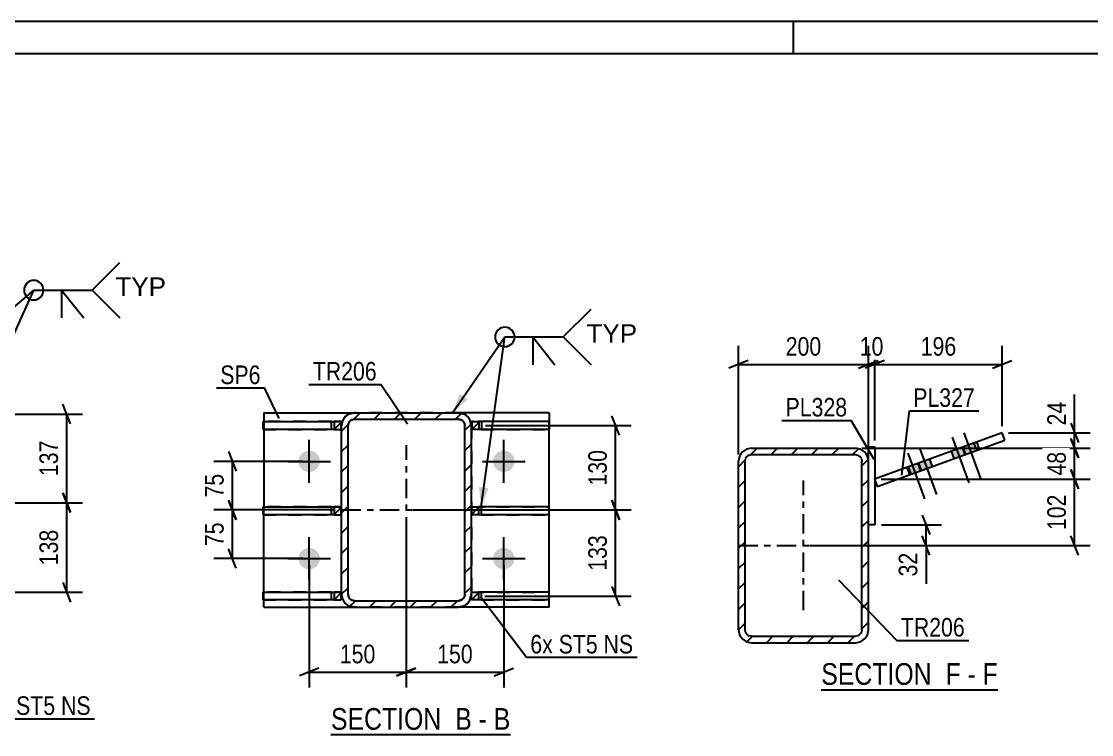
# Model space of a CAD drawing. Header units: millimetres. Extents: x 0 to 841, y 0 to 594.
# Drawn here: x 512 to 677, y 484 to 594 of the extents above; entities that cross this region are included whole.
import ezdxf

# ---------------------------------------------------------------- set-up
doc = ezdxf.new("R2010")
doc.units = ezdxf.units.MM
doc.linetypes.add('DXK_LINE_DOT2', pattern=[3.9198, 1.9599, -1.9599])
doc.linetypes.add('DXK_LINE_DOT3', pattern=[5.9187, 2.979, -0.9799, 0.9799, -0.9799])
doc.styles.add('Arial', font='ARIAL.TTF', dxfattribs={"height": 0.2})
doc.styles.add('Arial Narrow', font='ARIALN.TTF', dxfattribs={"height": 0.2})

# ---------------------------------------------------------------- blocks, each defined once
blk = doc.blocks.new('Unknown-570388617-1134')
at = {"color": 5, "linetype": 'Continuous'}
for p, q in [((841, 594), (0, 594)), ((631, 589), (631, 594)), ((836, 589), (5, 589))]:
    blk.add_line(p, q, dxfattribs=at)
blk = doc.blocks.new('Unknown-570388617-17 - 9033')
at = {"color": 6, "linetype": 'Continuous'}
blk.add_line((559.73, 483.99), (587.38, 483.99), dxfattribs=at)
at = {"color": 0, "linetype": 'Continuous'}
for points in [[(577.84, 484.74), (577.84, 488.24), (559.73, 488.24), (559.73, 484.74)], [(581.44, 484.74), (581.44, 488.24), (578.89, 488.24), (578.89, 484.74)], [(583.77, 484.74), (583.77, 488.24), (582.49, 488.24), (582.49, 484.74)], [(587.38, 484.74), (587.38, 488.24), (584.82, 488.24), (584.82, 484.74)]]:
    blk.add_wipeout(points, dxfattribs=at)
at = {"color": 7, "linetype": 'Continuous', "style": 'Arial Narrow'}
for s, p in [('SECTION ', (559.73, 484.74)), ('B', (578.89, 484.74)), ('B', (584.82, 484.74)), ('-', (582.49, 484.74))]:
    blk.add_text(s, height=3.34, dxfattribs=at).set_placement(p)
blk = doc.blocks.new('Unknown-570388617-22 - 9363')
at = {"color": 6, "linetype": 'Continuous'}
blk.add_line((635.3, 490.92), (662.51, 490.92), dxfattribs=at)
at = {"color": 0, "linetype": 'Continuous'}
for points in [[(653.41, 491.67), (653.41, 495.17), (635.3, 495.17), (635.3, 491.67)], [(656.8, 491.67), (656.8, 495.17), (654.46, 495.17), (654.46, 491.67)], [(659.12, 491.67), (659.12, 495.17), (657.85, 495.17), (657.85, 491.67)], [(662.51, 491.67), (662.51, 495.17), (660.17, 495.17), (660.17, 491.67)]]:
    blk.add_wipeout(points, dxfattribs=at)
at = {"color": 7, "linetype": 'Continuous', "style": 'Arial Narrow'}
for s, p in [('SECTION ', (635.3, 491.67)), ('F', (654.46, 491.67)), ('F', (660.17, 491.67)), ('-', (657.85, 491.67))]:
    blk.add_text(s, height=3.34, dxfattribs=at).set_placement(p)
blk = doc.blocks.new('Part-570388617-9077 - 9033')
at = {"linetype": 'Continuous'}
h = blk.add_hatch(dxfattribs=at)
h.set_pattern_fill('', scale=0.7, style=0, pattern_type=0)
h.set_pattern_definition([(45, (581.3659, 517.912), (-1.5715, 1.5715), [])])
h.paths.add_polyline_path([(581.37, 519.11), (581.37, 517.91), (582.46, 517.91), (582.46, 519.11)])
at = {"color": 2, "linetype": 'Continuous'}
for p, q in [((581.37, 519.11), (581.37, 519.11)), ((581.37, 517.91), (581.37, 519.11)), ((581.37, 519.11), (582.46, 519.11)), ((593.37, 519.11), (582.46, 519.11)), ((582.46, 519.11), (582.46, 517.91)), ((593.37, 517.91), (593.37, 519.11)), ((581.37, 517.91), (581.37, 517.91)), ((582.46, 517.91), (581.37, 517.91)), ((593.37, 517.91), (582.46, 517.91))]:
    blk.add_line(p, q, dxfattribs=at)
at = {"color": 7, "linetype": 'DXK_LINE_DOT2'}
for p, q in [((581.37, 517.91), (581.37, 519.11)), ((581.37, 519.11), (593.37, 519.11)), ((582.87, 519.11), (582.87, 517.91)), ((582.87, 517.91), (581.37, 517.91)), ((582.87, 517.91), (593.37, 517.91))]:
    blk.add_line(p, q, dxfattribs=at)
blk = doc.blocks.new('Part-570388617-9045 - 9033')
at = {"color": 2, "linetype": 'Continuous'}
for p, q in [((549.37, 533.64), (549.37, 532.26)), ((549.37, 533.64), (563.37, 533.64)), ((593.37, 533.64), (579.37, 533.64)), ((593.37, 533.64), (593.37, 532.26)), ((549.37, 531.06), (549.37, 519.11)), ((593.37, 503.64), (593.37, 531.06)), ((549.37, 505.96), (549.37, 517.91)), ((549.37, 503.64), (549.37, 504.76)), ((549.37, 503.64), (563.37, 503.64)), ((593.37, 503.64), (579.37, 503.64))]:
    blk.add_line(p, q, dxfattribs=at)
at = {"color": 7, "linetype": 'DXK_LINE_DOT2'}
for p, q in [((579.37, 533.64), (563.37, 533.64)), ((549.37, 532.26), (549.37, 531.06)), ((593.37, 531.06), (593.37, 532.26)), ((549.37, 517.91), (549.37, 519.11)), ((549.37, 504.76), (549.37, 505.96)), ((579.37, 503.64), (563.37, 503.64))]:
    blk.add_line(p, q, dxfattribs=at)
blk = doc.blocks.new('Part-570388617-9074 - 9033')
at = {"linetype": 'Continuous'}
h = blk.add_hatch(dxfattribs=at)
h.set_pattern_fill('', scale=0.7, style=0, pattern_type=0)
h.set_pattern_definition([(45, (560.1968, 517.912), (-1.5715, 1.5715), [])])
h.paths.add_polyline_path([(560.2, 519.11), (560.2, 517.91), (561.29, 517.91), (561.29, 519.11)])
at = {"color": 2, "linetype": 'Continuous'}
for p, q in [((549.29, 519.11), (560.2, 519.11)), ((549.29, 517.91), (549.29, 519.11)), ((561.29, 519.11), (560.2, 519.11)), ((560.2, 519.11), (560.2, 517.91)), ((561.29, 519.11), (561.29, 519.11)), ((561.29, 517.91), (561.29, 519.11)), ((560.2, 517.91), (549.29, 517.91)), ((560.2, 517.91), (561.29, 517.91)), ((561.29, 517.91), (561.29, 517.91))]:
    blk.add_line(p, q, dxfattribs=at)
at = {"color": 7, "linetype": 'DXK_LINE_DOT2'}
for p, q in [((559.79, 519.11), (549.29, 519.11)), ((559.79, 517.91), (559.79, 519.11)), ((559.79, 519.11), (561.29, 519.11)), ((561.29, 517.91), (561.29, 519.11)), ((549.29, 517.91), (561.29, 517.91))]:
    blk.add_line(p, q, dxfattribs=at)
blk = doc.blocks.new('Part-570388617-9075 - 9033')
at = {"linetype": 'Continuous'}
h = blk.add_hatch(dxfattribs=at)
h.set_pattern_fill('', scale=0.7, style=0, pattern_type=0)
h.set_pattern_definition([(45, (560.1968, 531.062), (-1.5715, 1.5715), [])])
h.paths.add_polyline_path([(560.2, 532.26), (560.2, 531.06), (561.29, 531.06), (561.29, 532.26)])
at = {"color": 2, "linetype": 'Continuous'}
for p, q in [((549.29, 532.26), (560.2, 532.26)), ((549.29, 531.06), (549.29, 532.26)), ((561.29, 532.26), (560.2, 532.26)), ((560.2, 532.26), (560.2, 531.06)), ((561.29, 532.26), (561.29, 532.26)), ((561.29, 531.06), (561.29, 532.26)), ((560.2, 531.06), (549.29, 531.06)), ((560.2, 531.06), (561.29, 531.06)), ((561.29, 531.06), (561.29, 531.06))]:
    blk.add_line(p, q, dxfattribs=at)
at = {"color": 7, "linetype": 'DXK_LINE_DOT2'}
for p, q in [((559.79, 532.26), (549.29, 532.26)), ((559.79, 531.06), (559.79, 532.26)), ((559.79, 532.26), (561.29, 532.26)), ((561.29, 532.26), (561.29, 531.06)), ((549.29, 531.06), (561.29, 531.06))]:
    blk.add_line(p, q, dxfattribs=at)
blk = doc.blocks.new('Part-570388617-9076 - 9033')
at = {"linetype": 'Continuous'}
h = blk.add_hatch(dxfattribs=at)
h.set_pattern_fill('', scale=0.7, style=0, pattern_type=0)
h.set_pattern_definition([(45, (560.1967, 504.762), (-1.5715, 1.5715), [])])
h.paths.add_polyline_path([(560.2, 505.96), (560.2, 504.76), (561.29, 504.76), (561.29, 505.96)])
at = {"color": 2, "linetype": 'Continuous'}
for p, q in [((549.29, 505.96), (560.2, 505.96)), ((549.29, 504.76), (549.29, 505.96)), ((560.2, 504.76), (549.29, 504.76)), ((561.29, 505.96), (560.2, 505.96)), ((560.2, 505.96), (560.2, 504.76)), ((560.2, 504.76), (561.29, 504.76)), ((561.29, 505.96), (561.29, 505.96)), ((561.29, 504.76), (561.29, 505.96)), ((561.29, 504.76), (561.29, 504.76))]:
    blk.add_line(p, q, dxfattribs=at)
at = {"color": 7, "linetype": 'DXK_LINE_DOT2'}
for p, q in [((559.79, 505.96), (549.29, 505.96)), ((549.29, 504.76), (561.29, 504.76)), ((559.79, 504.76), (559.79, 505.96)), ((559.79, 505.96), (561.29, 505.96)), ((561.29, 504.76), (561.29, 505.96))]:
    blk.add_line(p, q, dxfattribs=at)
blk = doc.blocks.new('Part-570388617-9086 - 9033')
at = {"linetype": 'Continuous'}
h = blk.add_hatch(dxfattribs=at)
h.set_pattern_fill('', scale=0.7, style=0, pattern_type=0)
h.set_pattern_definition([(45, (561.3659, 505.6394), (-1.57154, 1.57154), [])])
h.paths.add_polyline_path([(561.37, 531.64), (561.37, 505.64), (561.52, 504.87), (561.95, 504.23), (562.6, 503.79), (563.37, 503.64), (579.37, 503.64), (580.13, 503.79), (580.78, 504.23), (581.21, 504.87), (581.37, 505.64), (581.37, 531.64), (581.21, 532.4), (580.78, 533.05), (580.13, 533.49), (579.37, 533.64), (563.37, 533.64), (562.6, 533.49), (561.95, 533.05), (561.52, 532.4)])
h.paths.add_polyline_path([(562.66, 532.35), (562.98, 532.56), (563.37, 532.64), (579.37, 532.64), (579.75, 532.56), (580.07, 532.35), (580.29, 532.02), (580.37, 531.64), (580.37, 505.64), (580.29, 505.26), (580.07, 504.93), (579.75, 504.72), (579.37, 504.64), (563.37, 504.64), (562.98, 504.72), (562.66, 504.93), (562.44, 505.26), (562.37, 505.64), (562.37, 531.64), (562.44, 532.02)])
at = {"color": 7, "linetype": 'DXK_LINE_DOT2'}
for p, q in [((562.6, 533.49), (563.37, 533.64)), ((563.37, 533.64), (579.37, 533.64)), ((579.37, 533.64), (580.13, 533.49)), ((561.37, 531.64), (561.52, 532.4)), ((561.37, 505.64), (561.37, 531.64)), ((562.44, 532.02), (562.37, 531.64)), ((562.37, 505.64), (562.37, 531.64)), ((563.37, 532.64), (562.98, 532.56)), ((563.37, 532.64), (579.37, 532.64)), ((579.75, 532.56), (579.37, 532.64)), ((580.37, 531.64), (580.29, 532.02)), ((580.37, 505.64), (580.37, 531.64)), ((581.21, 532.4), (581.37, 531.64)), ((581.37, 531.64), (581.37, 505.64)), ((561.52, 504.87), (561.37, 505.64)), ((562.37, 505.64), (562.44, 505.26)), ((580.29, 505.26), (580.37, 505.64)), ((581.37, 505.64), (581.21, 504.87)), ((563.37, 503.64), (562.6, 503.79)), ((562.98, 504.72), (563.37, 504.64)), ((563.37, 504.64), (579.37, 504.64)), ((563.37, 503.64), (579.37, 503.64)), ((579.37, 504.64), (579.75, 504.72)), ((580.13, 503.79), (579.37, 503.64))]:
    blk.add_line(p, q, dxfattribs=at)
at = {"color": 2, "linetype": 'Continuous'}
for p, q in [((563.37, 533.64), (562.6, 533.49)), ((563.37, 533.64), (579.37, 533.64)), ((580.13, 533.49), (579.37, 533.64)), ((561.52, 532.4), (561.37, 531.64)), ((561.37, 505.64), (561.37, 531.64)), ((562.37, 531.64), (562.44, 532.02)), ((562.37, 505.64), (562.37, 531.64)), ((562.98, 532.56), (563.37, 532.64)), ((563.37, 532.64), (579.37, 532.64)), ((579.37, 532.64), (579.75, 532.56)), ((580.29, 532.02), (580.37, 531.64)), ((580.37, 505.64), (580.37, 531.64)), ((581.37, 531.64), (581.21, 532.4)), ((581.37, 505.64), (581.37, 531.64)), ((561.37, 505.64), (561.52, 504.87)), ((562.44, 505.26), (562.37, 505.64)), ((580.37, 505.64), (580.29, 505.26)), ((581.21, 504.87), (581.37, 505.64)), ((562.6, 503.79), (563.37, 503.64)), ((563.37, 504.64), (562.98, 504.72)), ((563.37, 504.64), (579.37, 504.64)), ((563.37, 503.64), (579.37, 503.64)), ((579.75, 504.72), (579.37, 504.64)), ((579.37, 503.64), (580.13, 503.79))]:
    blk.add_line(p, q, dxfattribs=at)
at = {"color": 7, "linetype": 'DXK_LINE_DOT3'}
for p, q in [((571.37, 508.64), (571.37, 528.64)), ((561.37, 518.64), (581.37, 518.64))]:
    blk.add_line(p, q, dxfattribs=at)
at = {"color": 7, "linetype": 'DXK_LINE_DOT2'}
for centre, radius, start, end in [((563.37, 531.64), 2, 112.5, 157.5), ((579.37, 531.64), 2, 22.5, 67.5), ((563.37, 531.64), 1, 112.5, 157.5), ((579.37, 531.64), 1, 22.5, 67.5), ((563.37, 505.64), 2, 202.5, 247.5), ((563.37, 505.64), 1, 202.5, 247.5), ((579.37, 505.64), 1, 292.5, 337.5), ((579.37, 505.64), 2, 292.5, 337.5)]:
    blk.add_arc(centre, radius, start, end, dxfattribs=at)
at = {"color": 2, "linetype": 'Continuous'}
for centre, radius, start, end in [((563.37, 531.64), 2, 112.5, 157.5), ((579.37, 531.64), 2, 22.5, 67.5), ((563.37, 531.64), 1, 112.5, 157.5), ((579.37, 531.64), 1, 22.5, 67.5), ((563.37, 505.64), 2, 202.5, 247.5), ((563.37, 505.64), 1, 202.5, 247.5), ((579.37, 505.64), 1, 292.5, 337.5), ((579.37, 505.64), 2, 292.5, 337.5)]:
    blk.add_arc(centre, radius, start, end, dxfattribs=at)
blk = doc.blocks.new('Part-570388617-9078 - 9033')
at = {"linetype": 'Continuous'}
h = blk.add_hatch(dxfattribs=at)
h.set_pattern_fill('', scale=0.7, style=0, pattern_type=0)
h.set_pattern_definition([(45, (581.4429, 531.062), (-1.5715, 1.5715), [])])
h.paths.add_polyline_path([(581.44, 532.26), (581.44, 531.06), (582.53, 531.06), (582.53, 532.26)])
at = {"color": 2, "linetype": 'Continuous'}
for p, q in [((581.44, 532.26), (581.44, 532.26)), ((581.44, 531.06), (581.44, 532.26)), ((581.44, 532.26), (582.53, 532.26)), ((593.44, 532.26), (582.53, 532.26)), ((582.53, 532.26), (582.53, 531.06)), ((593.44, 531.06), (593.44, 532.26)), ((581.44, 531.06), (581.44, 531.06)), ((582.53, 531.06), (581.44, 531.06)), ((593.44, 531.06), (582.53, 531.06))]:
    blk.add_line(p, q, dxfattribs=at)
at = {"color": 7, "linetype": 'DXK_LINE_DOT2'}
for p, q in [((593.44, 532.26), (581.44, 532.26)), ((581.44, 532.26), (581.44, 531.06)), ((582.94, 532.26), (582.94, 531.06)), ((582.94, 531.06), (581.44, 531.06)), ((582.94, 531.06), (593.44, 531.06))]:
    blk.add_line(p, q, dxfattribs=at)
blk = doc.blocks.new('Part-570388617-9079 - 9033')
at = {"linetype": 'Continuous'}
h = blk.add_hatch(dxfattribs=at)
h.set_pattern_fill('', scale=0.7, style=0, pattern_type=0)
h.set_pattern_definition([(45, (581.3659, 504.762), (-1.5715, 1.5715), [])])
h.paths.add_polyline_path([(581.37, 505.96), (581.37, 504.76), (582.46, 504.76), (582.46, 505.96)])
at = {"color": 2, "linetype": 'Continuous'}
for p, q in [((581.37, 505.96), (581.37, 505.96)), ((581.37, 504.76), (581.37, 505.96)), ((581.37, 505.96), (582.46, 505.96)), ((581.37, 504.76), (581.37, 504.76)), ((582.46, 504.76), (581.37, 504.76)), ((593.37, 505.96), (582.46, 505.96)), ((582.46, 505.96), (582.46, 504.76)), ((593.37, 504.76), (582.46, 504.76)), ((593.37, 504.76), (593.37, 505.96))]:
    blk.add_line(p, q, dxfattribs=at)
at = {"color": 7, "linetype": 'DXK_LINE_DOT2'}
for p, q in [((581.37, 504.76), (581.37, 505.96)), ((581.37, 505.96), (593.37, 505.96)), ((582.87, 504.76), (581.37, 504.76)), ((582.87, 505.96), (582.87, 504.76)), ((582.87, 504.76), (593.37, 504.76))]:
    blk.add_line(p, q, dxfattribs=at)
blk = doc.blocks.new('Bolt-570388617-9093 - 9033')
at = {"linetype": 'Continuous'}
for points in [[(554.72, 526.14, -1), (558.02, 526.14, -1)], [(584.72, 526.14, -1), (588.02, 526.14, -1)], [(554.72, 511.14, -1), (558.02, 511.14, -1)], [(584.72, 511.14, -1), (588.02, 511.14, -1)]]:
    blk.add_hatch(color=1, dxfattribs=at).paths.add_polyline_path(points)
at = {"color": 1, "linetype": 'Continuous'}
for p, q in [((556.37, 522.84), (556.37, 529.44)), ((586.37, 522.84), (586.37, 529.44)), ((553.07, 526.14), (559.67, 526.14)), ((583.07, 526.14), (589.67, 526.14)), ((556.37, 507.84), (556.37, 514.44)), ((586.37, 507.84), (586.37, 514.44)), ((553.07, 511.14), (559.67, 511.14)), ((583.07, 511.14), (589.67, 511.14))]:
    blk.add_line(p, q, dxfattribs=at)
blk = doc.blocks.new('Bolt-570388617-9426 - 9363')
at = {"linetype": 'Continuous'}
for points in [[(655.71, 526.56), (657.41, 527.17), (657, 528.3), (655.3, 527.69)], [(657.52, 527.22), (659.21, 527.83), (658.8, 528.96), (657.11, 528.34)], [(650.72, 524.74), (652.41, 525.36), (652, 526.49), (650.31, 525.87)], [(648.92, 524.09), (650.61, 524.7), (650.2, 525.83), (648.51, 525.21)]]:
    blk.add_hatch(color=1, dxfattribs=at).paths.add_polyline_path(points)
at = {"color": 1, "linetype": 'Continuous'}
for p, q in [((655.47, 529.87), (658.03, 522.83)), ((657.27, 530.53), (659.84, 523.48)), ((650.47, 528.06), (653.04, 521.01)), ((657, 528.3), (657.41, 527.17)), ((657.11, 528.34), (657.52, 527.22)), ((658.8, 528.96), (659.21, 527.83)), ((648.67, 527.4), (651.23, 520.35)), ((652, 526.49), (652.41, 525.36)), ((655.3, 527.69), (655.71, 526.56)), ((648.51, 525.21), (648.92, 524.09)), ((650.2, 525.83), (650.61, 524.7)), ((650.31, 525.87), (650.72, 524.74))]:
    blk.add_line(p, q, dxfattribs=at)
blk = doc.blocks.new('Part-570388617-9418 - 9363')
at = {"color": 2, "linetype": 'Continuous'}
for p, q in [((663.18, 530.55), (643.51, 523.39)), ((663.59, 529.43), (663.18, 530.55)), ((643.92, 522.27), (663.59, 529.43)), ((659.68, 528), (659.27, 529.13)), ((643.51, 523.39), (643.92, 522.27))]:
    blk.add_line(p, q, dxfattribs=at)
at = {"color": 7, "linetype": 'DXK_LINE_DOT2'}
blk.add_line((649.15, 524.17), (648.74, 525.3), dxfattribs=at)
blk = doc.blocks.new('Part-570388617-9410 - 9363')
at = {"color": 2, "linetype": 'Continuous'}
for p, q in [((642.56, 526.17), (642.56, 528.36)), ((642.56, 528.36), (643.56, 528.36)), ((643.56, 528.36), (643.56, 516.36)), ((643.56, 516.36), (642.56, 516.36))]:
    blk.add_line(p, q, dxfattribs=at)
at = {"color": 7, "linetype": 'DXK_LINE_DOT2'}
blk.add_line((642.56, 516.36), (642.56, 526.17), dxfattribs=at)
blk = doc.blocks.new('Part-570388617-9416 - 9363')
at = {"linetype": 'Continuous'}
h = blk.add_hatch(dxfattribs=at)
h.set_pattern_fill('', scale=0.7, style=0, pattern_type=0)
h.set_pattern_definition([(45, (622.5597, 500.1666), (-1.57154, 1.57154), [])])
h.paths.add_polyline_path([(622.56, 526.17), (622.56, 500.17), (622.71, 499.4), (623.15, 498.75), (623.79, 498.32), (624.56, 498.17), (640.56, 498.17), (641.33, 498.32), (641.97, 498.75), (642.41, 499.4), (642.56, 500.17), (642.56, 526.17), (642.41, 526.93), (641.97, 527.58), (641.33, 528.01), (640.56, 528.17), (624.56, 528.17), (623.79, 528.01), (623.15, 527.58), (622.71, 526.93)])
h.paths.add_polyline_path([(623.85, 526.87), (624.18, 527.09), (624.56, 527.17), (640.56, 527.17), (640.94, 527.09), (641.27, 526.87), (641.48, 526.55), (641.56, 526.17), (641.56, 500.17), (641.48, 499.78), (641.27, 499.46), (640.94, 499.24), (640.56, 499.17), (624.56, 499.17), (624.18, 499.24), (623.85, 499.46), (623.64, 499.78), (623.56, 500.17), (623.56, 526.17), (623.64, 526.55)])
at = {"color": 2, "linetype": 'Continuous'}
for p, q in [((624.56, 528.17), (623.79, 528.01)), ((624.56, 528.17), (640.56, 528.17)), ((641.33, 528.01), (640.56, 528.17)), ((622.71, 526.93), (622.56, 526.17)), ((623.56, 526.17), (623.64, 526.55)), ((624.18, 527.09), (624.56, 527.17)), ((624.56, 527.17), (640.56, 527.17)), ((640.56, 527.17), (640.94, 527.09)), ((641.48, 526.55), (641.56, 526.17)), ((642.56, 526.17), (642.41, 526.93)), ((622.56, 500.17), (622.56, 526.17)), ((623.56, 500.17), (623.56, 526.17)), ((641.56, 500.17), (641.56, 526.17)), ((642.56, 500.17), (642.56, 526.17)), ((622.56, 500.17), (622.71, 499.4)), ((623.64, 499.78), (623.56, 500.17)), ((641.56, 500.17), (641.48, 499.78)), ((642.41, 499.4), (642.56, 500.17)), ((623.79, 498.32), (624.56, 498.17)), ((624.56, 499.17), (624.18, 499.24)), ((624.56, 499.17), (640.56, 499.17)), ((624.56, 498.17), (640.56, 498.17)), ((640.94, 499.24), (640.56, 499.17)), ((640.56, 498.17), (641.33, 498.32))]:
    blk.add_line(p, q, dxfattribs=at)
at = {"color": 7, "linetype": 'DXK_LINE_DOT3'}
for p, q in [((632.56, 503.17), (632.56, 523.17)), ((622.56, 513.17), (642.56, 513.17))]:
    blk.add_line(p, q, dxfattribs=at)
at = {"color": 2, "linetype": 'Continuous'}
for centre, radius, start, end in [((624.56, 526.17), 2, 112.5, 157.5), ((640.56, 526.17), 2, 22.5, 67.5), ((624.56, 526.17), 1, 112.5, 157.5), ((640.56, 526.17), 1, 22.5, 67.5), ((624.56, 500.17), 2, 202.5, 247.5), ((624.56, 500.17), 1, 202.5, 247.5), ((640.56, 500.17), 1, 292.5, 337.5), ((640.56, 500.17), 2, 292.5, 337.5)]:
    blk.add_arc(centre, radius, start, end, dxfattribs=at)
blk = doc.blocks.new('StraightDimension-570388617-10100 - 8648')
at = {"color": 7, "linetype": 'Continuous'}
for p, q in [((519.61, 518.26), (518.41, 521.26)), ((488.51, 519.76), (521.41, 519.76)), ((519.01, 505.94), (519.01, 519.76)), ((518.41, 507.44), (519.61, 504.44)), ((500.01, 505.94), (521.41, 505.94))]:
    blk.add_line(p, q, dxfattribs=at)
at = {"color": 0}
blk.add_wipeout([(518.26, 516.2), (514.06, 516.2), (514.06, 509.51), (518.26, 509.51)], dxfattribs=at)
at = {"color": 3, "style": 'Arial Narrow'}
blk.add_text('138', height=2.863, rotation=90.0002, dxfattribs=at).set_placement((517.66, 510.11))
blk = doc.blocks.new('StraightDimension-570388617-10099 - 8648')
at = {"color": 7, "linetype": 'Continuous'}
for p, q in [((519.61, 531.94), (518.41, 534.94)), ((500.01, 533.44), (521.41, 533.44)), ((519.01, 519.76), (519.01, 533.44)), ((518.41, 521.26), (519.61, 518.26)), ((488.51, 519.76), (521.41, 519.76))]:
    blk.add_line(p, q, dxfattribs=at)
at = {"color": 0}
blk.add_wipeout([(518.26, 529.95), (514.06, 529.95), (514.06, 523.26), (518.26, 523.26)], dxfattribs=at)
at = {"color": 3, "style": 'Arial Narrow'}
blk.add_text('137', height=2.863, rotation=90.0002, dxfattribs=at).set_placement((517.66, 523.86))
blk = doc.blocks.new('StraightDimension-570388617-9129 - 9033')
at = {"color": 7, "linetype": 'Continuous'}
for p, q in [((543.94, 527.64), (545.14, 524.64)), ((555.37, 526.14), (541.69, 526.14)), ((544.54, 518.64), (544.54, 526.14)), ((545.14, 517.14), (543.94, 520.14)), ((560.37, 518.64), (541.69, 518.64))]:
    blk.add_line(p, q, dxfattribs=at)
at = {"color": 0}
blk.add_wipeout([(543.79, 524.82), (539.59, 524.82), (539.59, 519.96), (543.79, 519.96)], dxfattribs=at)
at = {"color": 3, "style": 'Arial Narrow'}
blk.add_text('75', height=2.863, rotation=90.0002, dxfattribs=at).set_placement((543.19, 520.56))
blk = doc.blocks.new('StraightDimension-570388617-9130 - 9033')
at = {"color": 7, "linetype": 'Continuous'}
for p, q in [((543.94, 520.14), (545.14, 517.14)), ((560.37, 518.64), (541.69, 518.64)), ((544.54, 511.14), (544.54, 518.64)), ((545.14, 509.64), (543.94, 512.64)), ((555.37, 511.14), (541.69, 511.14))]:
    blk.add_line(p, q, dxfattribs=at)
at = {"color": 0}
blk.add_wipeout([(543.79, 517.32), (539.59, 517.32), (539.59, 512.46), (543.79, 512.46)], dxfattribs=at)
at = {"color": 3, "style": 'Arial Narrow'}
blk.add_text('75', height=2.863, rotation=90.0002, dxfattribs=at).set_placement((543.19, 513.06))
blk = doc.blocks.new('StraightDimension-570388617-10374 - 9033')
at = {"color": 7, "linetype": 'Continuous'}
for p, q in [((571.33, 517.51), (571.33, 491.24)), ((586.37, 510.14), (586.37, 491.24)), ((572.83, 494.24), (569.83, 493.04)), ((571.33, 493.64), (586.37, 493.64)), ((584.87, 493.04), (587.87, 494.24))]:
    blk.add_line(p, q, dxfattribs=at)
at = {"color": 0}
blk.add_wipeout([(582.19, 494.39), (582.19, 498.59), (575.5, 498.59), (575.5, 494.39)], dxfattribs=at)
at = {"color": 3, "style": 'Arial Narrow'}
blk.add_text('150', height=2.863, dxfattribs=at).set_placement((576.1, 494.99))
blk = doc.blocks.new('StraightDimension-570388617-10375 - 9033')
at = {"color": 7, "linetype": 'Continuous'}
for p, q in [((571.33, 517.51), (571.33, 491.24)), ((556.37, 510.14), (556.37, 491.24)), ((557.87, 494.24), (554.87, 493.04)), ((556.37, 493.64), (571.33, 493.64)), ((569.83, 493.04), (572.83, 494.24))]:
    blk.add_line(p, q, dxfattribs=at)
at = {"color": 0}
blk.add_wipeout([(567.19, 494.39), (567.19, 498.59), (560.5, 498.59), (560.5, 494.39)], dxfattribs=at)
at = {"color": 3, "style": 'Arial Narrow'}
blk.add_text('150', height=2.863, dxfattribs=at).set_placement((561.1, 494.99))
blk = doc.blocks.new('StraightDimension-570388617-10449 - 9033')
at = {"color": 7, "linetype": 'Continuous'}
for p, q in [((604.2, 530.16), (603, 533.16)), ((583.53, 531.66), (606, 531.66)), ((603.6, 518.64), (603.6, 531.66)), ((603, 520.14), (604.2, 517.14)), ((572.37, 518.64), (606, 518.64))]:
    blk.add_line(p, q, dxfattribs=at)
at = {"color": 0}
blk.add_wipeout([(602.85, 528.49), (598.65, 528.49), (598.65, 521.81), (602.85, 521.81)], dxfattribs=at)
at = {"color": 3, "style": 'Arial Narrow'}
blk.add_text('130', height=2.863, rotation=90.0002, dxfattribs=at).set_placement((602.25, 522.41))
blk = doc.blocks.new('StraightDimension-570388617-10450 - 9033')
at = {"color": 7, "linetype": 'Continuous'}
for p, q in [((604.2, 517.14), (603, 520.14)), ((572.37, 518.64), (606, 518.64)), ((603.6, 505.36), (603.6, 518.64)), ((603, 506.86), (604.2, 503.86)), ((583.46, 505.36), (606, 505.36))]:
    blk.add_line(p, q, dxfattribs=at)
at = {"color": 0}
blk.add_wipeout([(602.85, 515.34), (598.65, 515.34), (598.65, 508.66), (602.85, 508.66)], dxfattribs=at)
at = {"color": 3, "style": 'Arial Narrow'}
blk.add_text('133', height=2.863, rotation=90.0002, dxfattribs=at).set_placement((602.25, 509.26))
blk = doc.blocks.new('StraightDimension-570388617-10709 - 9363')
at = {"color": 7, "linetype": 'Continuous'}
for p, q in [((673.75, 532.05), (674.95, 529.05)), ((664.18, 530.55), (676.75, 530.55)), ((674.95, 526.67), (673.75, 529.67)), ((674.35, 528.17), (674.35, 530.55)), ((641.56, 528.17), (676.75, 528.17))]:
    blk.add_line(p, q, dxfattribs=at)
at = {"color": 0}
blk.add_wipeout([(673.6, 535.94), (669.4, 535.94), (669.4, 531.08), (673.6, 531.08)], dxfattribs=at)
at = {"color": 7, "linetype": 'Continuous'}
blk.add_line((674.35, 530.55), (674.35, 536.46), dxfattribs=at)
blk.add_line((674.35, 530.55), (674.35, 536.46), dxfattribs=at)
at = {"color": 3, "style": 'Arial Narrow'}
blk.add_text('24', height=2.863, rotation=90.0002, dxfattribs=at).set_placement((673, 531.68))
blk = doc.blocks.new('StraightDimension-570388617-10661 - 9363')
at = {"color": 7, "linetype": 'Continuous'}
for p, q in [((644.56, 516.36), (653.85, 516.36)), ((650.85, 517.86), (652.05, 514.86)), ((651.45, 513.17), (651.45, 516.36)), ((652.05, 511.67), (650.85, 514.67)), ((633.56, 513.17), (653.85, 513.17))]:
    blk.add_line(p, q, dxfattribs=at)
at = {"color": 0}
blk.add_wipeout([(650.7, 512.64), (646.5, 512.64), (646.5, 507.79), (650.7, 507.79)], dxfattribs=at)
at = {"color": 7, "linetype": 'Continuous'}
blk.add_line((651.45, 513.17), (651.45, 507.26), dxfattribs=at)
blk.add_line((651.45, 513.17), (651.45, 507.26), dxfattribs=at)
at = {"color": 3, "style": 'Arial Narrow'}
blk.add_text('32', height=2.863, rotation=90.0002, dxfattribs=at).set_placement((650.1, 508.39))
blk = doc.blocks.new('StraightDimension-570388617-10674 - 9363')
at = {"color": 7, "linetype": 'Continuous'}
for p, q in [((643.56, 529.36), (643.56, 543.94)), ((663.18, 531.55), (663.18, 543.94)), ((645.06, 541.69), (642.06, 540.49)), ((643.56, 541.09), (663.18, 541.09)), ((661.68, 540.49), (664.68, 541.69))]:
    blk.add_line(p, q, dxfattribs=at)
at = {"color": 0}
blk.add_wipeout([(656.71, 541.84), (656.71, 546.04), (650.03, 546.04), (650.03, 541.84)], dxfattribs=at)
at = {"color": 3, "style": 'Arial Narrow'}
blk.add_text('196', height=2.863, dxfattribs=at).set_placement((650.63, 542.44))
blk = doc.blocks.new('StraightDimension-570388617-10675 - 9363')
at = {"color": 7, "linetype": 'Continuous'}
for p, q in [((642.56, 527.17), (642.56, 543.94)), ((643.56, 529.36), (643.56, 543.94)), ((641.06, 540.49), (644.06, 541.69)), ((645.06, 541.69), (642.06, 540.49)), ((642.56, 541.09), (643.56, 541.09))]:
    blk.add_line(p, q, dxfattribs=at)
at = {"color": 0}
blk.add_wipeout([(645.49, 541.84), (645.49, 546.04), (640.63, 546.04), (640.63, 541.84)], dxfattribs=at)
at = {"color": 3, "style": 'Arial Narrow'}
blk.add_text('10', height=2.863, dxfattribs=at).set_placement((641.23, 542.44))
blk = doc.blocks.new('StraightDimension-570388617-10676 - 9363')
at = {"color": 7, "linetype": 'Continuous'}
for p, q in [((622.56, 527.17), (622.56, 543.94)), ((642.56, 527.17), (642.56, 543.94)), ((624.06, 541.69), (621.06, 540.49)), ((622.56, 541.09), (642.56, 541.09)), ((641.06, 540.49), (644.06, 541.69))]:
    blk.add_line(p, q, dxfattribs=at)
at = {"color": 0}
blk.add_wipeout([(635.9, 541.84), (635.9, 546.04), (629.22, 546.04), (629.22, 541.84)], dxfattribs=at)
at = {"color": 3, "style": 'Arial Narrow'}
blk.add_text('200', height=2.863, dxfattribs=at).set_placement((629.82, 542.44))
blk = doc.blocks.new('StraightDimension-570388617-10710 - 9363')
at = {"color": 7, "linetype": 'Continuous'}
for p, q in [((673.75, 529.67), (674.95, 526.67)), ((641.56, 528.17), (676.75, 528.17)), ((674.35, 523.39), (674.35, 528.17)), ((674.95, 521.89), (673.75, 524.89)), ((644.51, 523.39), (676.75, 523.39))]:
    blk.add_line(p, q, dxfattribs=at)
at = {"color": 0}
blk.add_wipeout([(673.6, 528.21), (669.4, 528.21), (669.4, 523.35), (673.6, 523.35)], dxfattribs=at)
at = {"color": 3, "style": 'Arial Narrow'}
blk.add_text('48', height=2.863, rotation=90.0002, dxfattribs=at).set_placement((673, 523.95))
blk = doc.blocks.new('StraightDimension-570388617-10711 - 9363')
at = {"color": 7, "linetype": 'Continuous'}
for p, q in [((673.75, 524.89), (674.95, 521.89)), ((644.51, 523.39), (676.75, 523.39)), ((674.35, 513.17), (674.35, 523.39)), ((674.95, 511.67), (673.75, 514.67)), ((633.56, 513.17), (676.75, 513.17))]:
    blk.add_line(p, q, dxfattribs=at)
at = {"color": 0}
blk.add_wipeout([(673.6, 521.62), (669.4, 521.62), (669.4, 514.94), (673.6, 514.94)], dxfattribs=at)
at = {"color": 3, "style": 'Arial Narrow'}
blk.add_text('102', height=2.863, rotation=90.0002, dxfattribs=at).set_placement((673, 515.54))
blk = doc.blocks.new('MarkSet-570388617-10237 - 8648')
at = {"color": 0}
for points in [[(510.3, 487.03), (510.3, 490.03), (505, 490.03), (505, 487.03)], [(517.23, 487.03), (517.23, 490.03), (511.2, 490.03), (511.2, 487.03)], [(522.69, 487.03), (522.69, 490.03), (518.13, 490.03), (518.13, 487.03)]]:
    blk.add_wipeout(points, dxfattribs=at)
for points in [[(510.3, 487.03), (510.3, 490.03), (505, 490.03), (505, 487.03)], [(517.23, 487.03), (517.23, 490.03), (511.2, 490.03), (511.2, 487.03)], [(522.69, 487.03), (522.69, 490.03), (518.13, 490.03), (518.13, 487.03)]]:
    blk.add_wipeout(points, dxfattribs=at)
at = {"color": 30, "linetype": 'Continuous'}
for p, q in [((494.63, 499.41), (504.4, 486.43)), ((504.4, 486.43), (523.29, 486.43))]:
    blk.add_line(p, q, dxfattribs=at)
at = {"color": 3, "style": 'Arial Narrow'}
for s, p in [('10x', (505, 487.03)), ('ST5', (511.2, 487.03)), ('NS', (518.13, 487.03))]:
    blk.add_text(s, height=2.863, dxfattribs=at).set_placement(p)
blk = doc.blocks.new('WeldMark-570388617-10297 - 8648')
at = {"linetype": 'Continuous'}
for points in [[(495.85, 536.14), (493.08, 534.76), (494.87, 537.28)], [(501.28, 522.72), (499.36, 520.29), (499.91, 523.34)]]:
    blk.add_hatch(color=30, dxfattribs=at).paths.add_polyline_path(points)
at = {"color": 30, "linetype": 'Continuous'}
for p, q in [((493.08, 534.76), (513.92, 552.54)), ((499.36, 520.29), (513.92, 552.54)), ((513.92, 552.54), (522.92, 552.54))]:
    blk.add_line(p, q, dxfattribs=at)
at = {"color": 3, "linetype": 'Continuous'}
for q in [(521.63, 548.25), (518.2, 548.25)]:
    blk.add_line((518.2, 552.54), q, dxfattribs=at)
for start, end in [(90, 270), (270, 90)]:
    blk.add_arc((513.92, 552.54), 1.5, start, end, dxfattribs=at)
at = {"color": 0, "linetype": 'Continuous'}
blk.add_wipeout([(534.29, 551.64), (534.29, 554.64), (526.52, 554.64), (526.52, 551.64)], dxfattribs=at)
blk.add_wipeout([(534.29, 551.64), (534.29, 554.64), (526.52, 554.64), (526.52, 551.64)], dxfattribs=at)
at = {"color": 3, "linetype": 'Continuous'}
for q in [(527.2, 556.82), (527.2, 548.25)]:
    blk.add_line((522.92, 552.54), q, dxfattribs=at)
at = {"color": 3, "linetype": 'Continuous', "style": 'Arial'}
blk.add_text('TYP', height=2.865, dxfattribs=at).set_placement((526.52, 551.64))
blk = doc.blocks.new('Mark-570388617-10523 - 9033')
at = {"color": 0}
blk.add_wipeout([(566.8, 538.61), (566.8, 541.61), (556.93, 541.61), (556.93, 538.61)], dxfattribs=at)
blk.add_wipeout([(566.8, 538.61), (566.8, 541.61), (556.93, 541.61), (556.93, 538.61)], dxfattribs=at)
at = {"color": 30, "linetype": 'Continuous'}
for p in [(556.33, 538.01), (571.52, 531.88)]:
    blk.add_line(p, (567.4, 538.01), dxfattribs=at)
at = {"color": 3, "style": 'Arial Narrow'}
blk.add_text('TR206', height=2.863, dxfattribs=at).set_placement((556.93, 538.61))
blk = doc.blocks.new('Mark-570388617-10517 - 9033')
at = {"color": 0}
blk.add_wipeout([(548.89, 538.06), (548.89, 541.06), (542.67, 541.06), (542.67, 538.06)], dxfattribs=at)
blk.add_wipeout([(548.89, 538.06), (548.89, 541.06), (542.67, 541.06), (542.67, 538.06)], dxfattribs=at)
at = {"color": 30, "linetype": 'Continuous'}
for p in [(542.07, 537.46), (551.73, 532.77)]:
    blk.add_line(p, (549.49, 537.46), dxfattribs=at)
at = {"color": 3, "style": 'Arial Narrow'}
blk.add_text('SP6', height=2.863, dxfattribs=at).set_placement((542.67, 538.06))
blk = doc.blocks.new('MarkSet-570388617-10548 - 9033')
at = {"color": 0}
for points in [[(593.93, 496.51), (593.93, 499.51), (590.46, 499.51), (590.46, 496.51)], [(600.85, 496.51), (600.85, 499.51), (594.83, 499.51), (594.83, 496.51)], [(606.32, 496.51), (606.32, 499.51), (601.75, 499.51), (601.75, 496.51)]]:
    blk.add_wipeout(points, dxfattribs=at)
for points in [[(593.93, 496.51), (593.93, 499.51), (590.46, 499.51), (590.46, 496.51)], [(600.85, 496.51), (600.85, 499.51), (594.83, 499.51), (594.83, 496.51)], [(606.32, 496.51), (606.32, 499.51), (601.75, 499.51), (601.75, 496.51)]]:
    blk.add_wipeout(points, dxfattribs=at)
at = {"color": 30, "linetype": 'Continuous'}
for p, q in [((582.79, 505.3), (589.86, 495.91)), ((589.86, 495.91), (606.92, 495.91))]:
    blk.add_line(p, q, dxfattribs=at)
at = {"color": 3, "style": 'Arial Narrow'}
for s, p in [('6x', (590.46, 496.51)), ('ST5', (594.83, 496.51)), ('NS', (601.75, 496.51))]:
    blk.add_text(s, height=2.863, dxfattribs=at).set_placement(p)
blk = doc.blocks.new('WeldMark-570388617-10613 - 9033')
at = {"linetype": 'Continuous'}
for points in [[(580.8, 535.68), (578.48, 533.64), (579.56, 536.54)], [(584.02, 521.98), (582.87, 519.11), (582.54, 522.19)]]:
    blk.add_hatch(color=30, dxfattribs=at).paths.add_polyline_path(points)
at = {"color": 30, "linetype": 'Continuous'}
for p, q in [((578.48, 533.64), (586.53, 545.33)), ((582.87, 519.11), (586.53, 545.33)), ((586.53, 545.33), (595.53, 545.33))]:
    blk.add_line(p, q, dxfattribs=at)
at = {"color": 3, "linetype": 'Continuous'}
for q in [(594.25, 541.05), (590.82, 541.05)]:
    blk.add_line((590.82, 545.33), q, dxfattribs=at)
for start, end in [(90, 270), (270, 90)]:
    blk.add_arc((586.53, 545.33), 1.5, start, end, dxfattribs=at)
at = {"color": 0, "linetype": 'Continuous'}
blk.add_wipeout([(606.91, 544.43), (606.91, 547.43), (599.13, 547.43), (599.13, 544.43)], dxfattribs=at)
blk.add_wipeout([(606.91, 544.43), (606.91, 547.43), (599.13, 547.43), (599.13, 544.43)], dxfattribs=at)
at = {"color": 3, "linetype": 'Continuous'}
for q in [(599.82, 549.62), (599.82, 541.05)]:
    blk.add_line((595.53, 545.33), q, dxfattribs=at)
at = {"color": 3, "linetype": 'Continuous', "style": 'Arial'}
blk.add_text('TYP', height=2.865, dxfattribs=at).set_placement((599.13, 544.43))
blk = doc.blocks.new('Mark-570388617-10745 - 9363')
at = {"color": 0}
blk.add_wipeout([(639.3, 533.06), (639.3, 536.06), (629.8, 536.06), (629.8, 533.06)], dxfattribs=at)
blk.add_wipeout([(639.3, 533.06), (639.3, 536.06), (629.8, 536.06), (629.8, 533.06)], dxfattribs=at)
at = {"color": 30, "linetype": 'Continuous'}
for p in [(629.2, 532.46), (643.48, 526.43)]:
    blk.add_line(p, (639.9, 532.46), dxfattribs=at)
at = {"color": 3, "style": 'Arial Narrow'}
blk.add_text('PL328', height=2.863, dxfattribs=at).set_placement((629.8, 533.06))
blk = doc.blocks.new('Mark-570388617-10748 - 9363')
at = {"color": 0}
blk.add_wipeout([(657.44, 499.12), (657.44, 502.12), (647.57, 502.12), (647.57, 499.12)], dxfattribs=at)
blk.add_wipeout([(657.44, 499.12), (657.44, 502.12), (647.57, 502.12), (647.57, 499.12)], dxfattribs=at)
at = {"color": 30, "linetype": 'Continuous'}
for p, q in [((637.98, 507.84), (646.97, 498.52)), ((646.97, 498.52), (658.04, 498.52))]:
    blk.add_line(p, q, dxfattribs=at)
at = {"color": 3, "style": 'Arial Narrow'}
blk.add_text('TR206', height=2.863, dxfattribs=at).set_placement((647.57, 499.12))
blk = doc.blocks.new('Mark-570388617-10751 - 9363')
at = {"color": 0}
blk.add_wipeout([(658.98, 534.54), (658.98, 537.54), (649.48, 537.54), (649.48, 534.54)], dxfattribs=at)
blk.add_wipeout([(658.98, 534.54), (658.98, 537.54), (649.48, 537.54), (649.48, 534.54)], dxfattribs=at)
at = {"color": 30, "linetype": 'Continuous'}
for p, q in [((647.71, 524.01), (648.88, 533.94)), ((648.88, 533.94), (659.58, 533.94))]:
    blk.add_line(p, q, dxfattribs=at)
at = {"color": 3, "style": 'Arial Narrow'}
blk.add_text('PL327', height=2.863, dxfattribs=at).set_placement((649.48, 534.54))

msp = doc.modelspace()

# ---------------------------------------------------------------- block references
for name in ['Unknown-570388617-1134', 'Part-570388617-9045 - 9033', 'Part-570388617-9086 - 9033', 'Part-570388617-9075 - 9033', 'Part-570388617-9078 - 9033', 'Part-570388617-9418 - 9363', 'Bolt-570388617-9426 - 9363', 'Bolt-570388617-9093 - 9033', 'Part-570388617-9416 - 9363', 'Part-570388617-9410 - 9363', 'Part-570388617-9074 - 9033', 'Part-570388617-9077 - 9033', 'Part-570388617-9076 - 9033', 'Part-570388617-9079 - 9033']:
    msp.add_blockref(name, (0, 0))

# ---------------------------------------------------------------- next in the draw order: block references
for name in ['Mark-570388617-10517 - 9033', 'Mark-570388617-10523 - 9033', 'StraightDimension-570388617-10709 - 9363', 'StraightDimension-570388617-9129 - 9033', 'StraightDimension-570388617-10100 - 8648', 'StraightDimension-570388617-10374 - 9033', 'StraightDimension-570388617-10661 - 9363', 'MarkSet-570388617-10237 - 8648', 'Unknown-570388617-22 - 9363', 'Unknown-570388617-17 - 9033']:
    msp.add_blockref(name, (0, 0))

# ---------------------------------------------------------------- next in the draw order: block references
for name in ['StraightDimension-570388617-10674 - 9363', 'StraightDimension-570388617-10099 - 8648', 'StraightDimension-570388617-9130 - 9033', 'Mark-570388617-10748 - 9363']:
    msp.add_blockref(name, (0, 0))

# ---------------------------------------------------------------- next in the draw order: block references
for name in ['WeldMark-570388617-10297 - 8648', 'StraightDimension-570388617-10675 - 9363', 'StraightDimension-570388617-10375 - 9033']:
    msp.add_blockref(name, (0, 0))

# ---------------------------------------------------------------- next in the draw order: block references
for name in ['StraightDimension-570388617-10676 - 9363', 'StraightDimension-570388617-10449 - 9033']:
    msp.add_blockref(name, (0, 0))

# ---------------------------------------------------------------- next in the draw order: block references
for name in ['StraightDimension-570388617-10710 - 9363', 'StraightDimension-570388617-10450 - 9033']:
    msp.add_blockref(name, (0, 0))

# ---------------------------------------------------------------- next in the draw order: block references
for name in ['WeldMark-570388617-10613 - 9033', 'Mark-570388617-10745 - 9363', 'StraightDimension-570388617-10711 - 9363', 'MarkSet-570388617-10548 - 9033']:
    msp.add_blockref(name, (0, 0))

# ---------------------------------------------------------------- next in the draw order: block references
msp.add_blockref('Mark-570388617-10751 - 9363', (0, 0))

doc.saveas('drawing.dxf')
